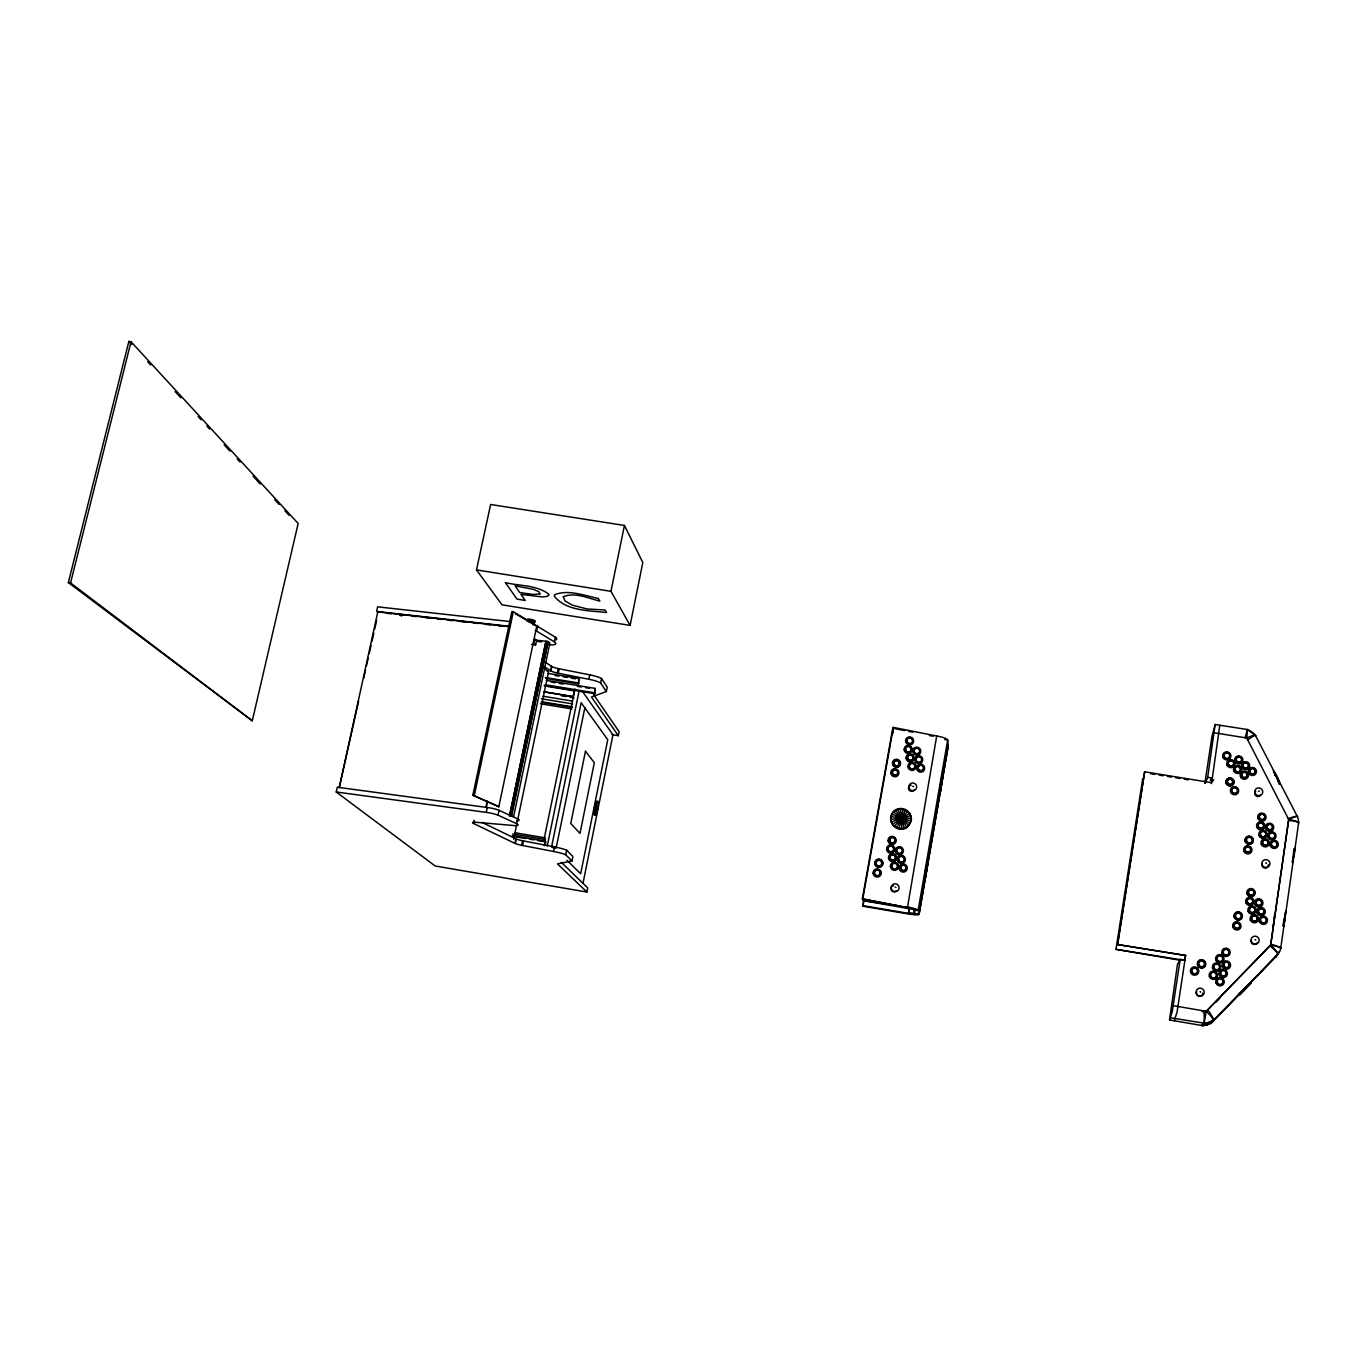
<?xml version="1.0" encoding="UTF-8"?>
<svg xmlns="http://www.w3.org/2000/svg" width="1367" height="1367" viewBox="0 0 1367 1367"><rect width="100%" height="100%" fill="white"/><g stroke="black" fill="none" stroke-linecap="round" stroke-linejoin="round"><path stroke-width="1.5" d="M1202.106 1024.601L1202.294 1025.592A17.19 16.746 40.1 0 0 1211.282 1022.926L1275.719 956.9A14.405 13.96 34.4 0 0 1277.017 955.089M1283.579 924.639L1283.835 926.177L1285.8 911.157M1253.146 901.998L1253.146 901.126M1254.325 893.215L1254.325 892.361M1257.589 919.256L1257.606 918.385M1264.355 912.148L1264.355 911.293M1265.722 863.021L1266.577 863.278M1266.611 920.811L1266.628 919.957M1240.125 926.416L1240.125 925.562M895.966 887.439L895.197 887.063M1219.791 725.279L1211.658 782.71L1144.64 771.774L1117.523 944.529L1185.65 955.482L1117.523 944.529M910.781 820.986C913.754 808.717 893.437 804.069 891.267 816.714C888.277 829 908.628 833.665 910.781 820.986A15.96 2.649 11.4 0 0 891.267 816.714M1292.481 862.304L1292.755 859.177M1285.527 911.96L1282.878 926.057M927.287 863.483L924.81 877.221L927.356 861.842M1293.848 854.085L1293.866 849.898M939.795 788.879L940.428 784.47M1272.78 928.039L1273.378 923.836M1274.061 918.504L1274.659 914.335M1204.857 783.188L1212.068 735.89L1215.143 724.527L1247.507 729.534L1246.738 738.009L1288.671 819.397L1270.627 945.093L1206.309 1011.341L1204.276 1022.226L1202.328 1025.575L1169.52 1019.97L1177.448 964.555L1180.199 959.378L1184.95 960.181M1206.241 1011.29L1270.627 945.093A11.483 1.589 9 0 1 1280.708 948.39L1298.599 823.122A14.319 13.807 25.3 0 0 1297.42 816.68L1255.572 735.617L1247.439 729.5L1245.234 737.445A6.066 5.844 19 0 1 1247.729 739.239L1248.088 739.684A11.039 1.179 -37.8 0 1 1255.504 735.668L1255.043 734.968A16.848 16.25 19.1 0 0 1247.336 729.705L1247.439 729.534M1205.318 783.308L1207.676 777.362L1215.143 724.544M1184.728 960.147L1185.343 956.08M1211.299 783.599L1211.914 779.498M1185.65 955.482L1177.055 1012.144L1174.236 1020.773M940.957 785.444L940.257 792.57L942.7 777.208L939.812 790.741M941.231 784.214L941.931 777.088L939.676 792.04M1169.588 1019.936L1172.288 1011.307L1180.199 959.378M1180.746 960.352L1115.968 949.33L1142.727 778.865L1142.487 779.737M1117.728 943.931L1144.64 771.774M925.698 869.395C922.725 891.387 929.919 850.035 925.972 867.806M1284.416 919.871L1284.672 918.248M907.312 908.423L936.703 736.01L893.352 727.398L892.754 728.218L862.338 898.871L907.107 907.551L862.338 898.871M947.929 746.262A10.936 2.119 9.9 0 0 948.271 745.767L919.068 914.335A11.09 1.452 10.1 0 1 908.73 914.027L909.072 908.354M863.824 899.281L862.902 906.218L908.73 914.027L909.277 909.175M936.703 736.01A11.039 2.17 9.9 0 1 947.673 739.974L948.271 745.75L919.068 914.318L914.54 913.549L915.258 909.397M908.337 912.507L919.068 914.335L918.146 910.285L947.673 739.974L944.665 739.479M862.902 898.324L893.352 727.398M892.617 734.045L893.317 731.106M862.902 906.218L864.029 899.93M630.102 625.403L642.815 562.52L624.429 525.458L490.633 504.491L476.485 569.902L502.031 604.829L630.102 625.403L610.964 591.33L624.429 525.458M583.094 882.809L612.963 734.797L582.257 691.138M517.204 820.849A16.746 2.307 11.3 0 0 517.615 818.85L499.058 810.323A8.903 1.247 11.4 0 0 487.267 807.504L337.29 787.221L336.214 791.989L435.219 866.012L586.887 892.036L587.725 887.918L561.29 862.321M612.057 734.643L618.311 735.685L619.114 731.67L593.5 694.453M544.117 685.414L594.816 693.718L595.021 688.353L546.287 680.39M594.816 693.718L595.021 688.353M566.622 850.171L572.893 856.511L571.987 860.988L565.699 854.717L566.622 850.171A13.55 1.76 11.1 0 0 554.558 846.942L521.852 840.602A7.98 1.042 11.2 0 1 516.401 839.065L481.987 822.37M618.311 735.685L591.467 697.033L606.333 691.531L600.626 682.919L601.514 678.51A13.362 2.597 11.5 0 0 589.724 674.854L557.531 668.446A7.86 1.538 11.6 0 1 552.2 666.686L544.322 661.611M606.333 691.531L607.221 687.174L601.514 678.51M543.707 841.064L574.977 689.002M544.356 845.763L545.296 841.218L512.3 835.613M578.754 678.425L578.566 683.876L578.754 678.425L548.201 673.435M545.467 845.011L545.296 841.218M547.278 845.985L578.942 691.805M600.626 682.919A13.362 2.58 11.4 0 0 588.818 679.279L589.724 674.854M565.699 854.717A13.55 1.743 11.1 0 0 553.635 851.504L554.558 846.942M556.318 847.25L584.837 707.833M522.553 840.739L521.613 845.302L553.635 851.504M558.214 668.6L557.309 673.025L588.818 679.279M523.51 840.927L522.57 845.472L520.912 845.148A7.98 1.025 11.2 0 1 515.462 843.627L515.649 838.723M559.154 668.788L558.232 673.196L556.608 672.872A7.86 1.521 11.6 0 1 551.277 671.129L543.4 666.071M509.481 815.86L545.963 641.277L533.557 639.893M509.635 815.945L545.963 641.277M510.899 816.048L548.082 641.516L549.893 642.815L513.514 817.158M511.053 816.133L547.381 641.431M511.617 816.15L548.082 641.516M474.178 820.303L473.512 823.447A10.355 1.384 11.4 0 1 477.732 822.438L515.53 825.668A16.746 2.273 11.3 0 0 516.606 823.652L517.615 818.85M548.953 644.746L553.122 644.899A16.507 3.349 11.8 0 0 554.404 641.875L555.378 637.21L537.624 626.428A8.766 1.828 11.8 0 0 532.583 624.514M513.667 839.167L516.692 824.694M517.546 820.542L548.594 671.522L543.297 668.121M551.482 666.259L550.884 670.907L551.858 666.498M516.043 838.911L515.103 843.473L473.512 823.447M336.214 791.989L486.242 812.374L487.267 807.504M498.835 806.701L536.804 625.966L513.326 611.715L511.873 611.596L472.845 795.218L498.835 806.701L472.845 795.218M516.606 823.652L498.032 815.193L499.058 810.323M554.404 641.875L536.633 631.144L537.624 626.428M535.625 644.882L536.599 640.234L534.753 638.936L533.779 643.584L535.625 644.882L531.49 644.421M940.974 781.446L941.726 778.66L939.915 791.134M474.332 795.372L513.326 611.715M486.857 800.994L486.191 807.589L487.506 801.352M1293.062 858.818L1292.516 861.142M508.592 626.547L377.788 611.903L339.221 787.717L358.615 701.066M363.69 678.374L365.536 670.12M366.459 665.985L368.304 657.749M369.227 653.614L371.089 645.361M372.012 641.243L373.857 632.989M374.78 628.854L376.626 620.601M252.28 720.802L298.16 523.476L131.027 341.716L128.874 341.391L68.35 582.547L252.28 720.802L70.554 582.906L68.35 582.547M1294.036 851.419L1295.13 848.189L1292.481 863.26M1292.533 861.893L1293.917 848.736M70.554 582.906L131.027 341.716M1254.974 939.607L1255.812 939.983M913.549 786.623L912.763 786.247M1115.968 949.33L1183.139 960.147M1204.805 1023.251L1202.328 1025.575M1211.521 780.198L1212.358 778.131L1207.676 777.362M1274.54 775.311L1274.95 774.525L1275.787 776.166M1294.498 852.735L1294.241 854.529M1203.216 1012.588L1204.635 1011.409A6.237 6.066 39.7 0 0 1207.591 1010.469L1208.069 1010.128A11.432 1.35 55.2 0 1 1213.588 1020.312L1209.812 1023.661L1203.199 1025.54M1228.916 967.289A3.383 3.298 35.8 0 0 1227.241 961.736A3.383 3.298 35.8 0 0 1223.26 965.82A3.383 3.298 35.8 0 0 1228.916 967.289L1229.326 966.742M1204.054 1011.426A11.329 0.889 87.2 0 1 1203.831 1023.473L1202.259 1025.558A11.244 0.871 87.2 0 1 1201.798 1024.601M1204.054 1025.455L1205.591 1023.422L1213.571 1020.243L1277.701 954.354A11.5 1.794 43.8 0 0 1270.712 945.11L1288.756 819.397A11.363 2.085 8.5 0 1 1298.599 823.122A11.329 1.999 2.9 0 0 1288.705 820.473L1288.722 820.132A3.212 3.11 25.2 0 0 1288.5 818.936L1288.363 818.611A11.261 1.384 -21.8 0 1 1297.403 816.68M1204.925 1025.318L1206.446 1023.285M1285.014 919.188L1284.741 921.016M1205.762 1025.147L1207.3 1023.114M1206.6 1024.942L1208.155 1022.909M1207.437 1024.686L1208.992 1022.653M1208.24 1024.396L1209.795 1022.345M1209.043 1024.054L1210.598 1022.003M1209.812 1023.661L1211.384 1021.627M1210.564 1023.251L1212.136 1021.2M1211.282 1022.789L1212.871 1020.739M1249.062 984.052L1249.916 983.078L1239.288 994.134L1244.038 989.042M1243.492 990.887L1244.414 990.016M1246.345 987.948L1247.251 987.094M1275.633 956.883L1277.872 954.371A14.507 14.063 34.2 0 0 1280.759 948.168M907.568 811.52L894.479 826.198M1242.535 990.648L1240.518 992.818L1242.637 990.767M1247.934 985.265L1244.841 988.495M1248.174 985.06L1245.525 987.828M1210.461 1021.935A11.466 1.401 44.1 0 0 1212.016 1022.482L1277.82 954.337M1215.827 1002.267L1220.184 997.773M1245.884 987.179L1247.866 985.163M1200.158 991.468L1200.636 992.254M892.754 824.216L909.277 813.502M571.987 860.988L557.463 863.876L586.887 892.036M1258.58 791.339L1259.417 791.083M1205.591 1023.422L1170.853 1017.851M1203.831 1023.541L1204.72 1023.524A17.327 16.882 39.8 0 0 1213.623 1020.38A11.551 1.418 44.1 0 0 1206.309 1011.341L1173.211 1005.668M536.804 625.966L515.479 613.8M547.21 671.368L548.594 671.522M511.224 621.695L377.634 606.828L376.591 611.459L510.233 626.411M386.912 613.305L391.133 613.766M403.778 615.184L399.437 614.706L401.471 616.039M412.15 616.124L416.422 616.602M424.864 617.542L429.101 618.021M437.525 618.961L441.831 619.439M448.068 620.14L452.426 620.635M460.713 621.558L465.139 622.053M473.375 622.976L477.852 623.472M486.02 624.394L490.582 624.907M498.665 625.813L503.295 626.325M546.117 641.396L547.535 641.55M537.487 641.431L541.622 641.892M476.485 569.902L610.964 591.33M1214.392 732.797L1246.738 738.009A11.175 1.589 -26.5 0 1 1255.555 735.634M1210.598 779.429L1213.674 779.942M1210.239 780.301L1213.315 780.813M555.07 675.486L559.137 676.135M563.204 676.802L567.271 677.468M571.338 678.135L575.404 678.801M1150.672 773.705L1154.842 774.388M1159.028 775.072L1163.214 775.738M1167.401 776.422L1171.57 777.105M1175.757 777.789L1179.943 778.472M1184.13 779.156L1188.299 779.839M545.245 677.519L577.848 682.834M546.014 678.545L578.566 683.876M551.106 682.082L555.156 682.731M559.223 683.397L563.272 684.064M577.472 686.388L581.522 687.037M585.572 687.704L589.621 688.37M545.382 684.747L594.132 692.727M544.972 686.046L574.345 690.865L573.166 696.606L543.776 691.787L573.303 696.743M561.547 695.854L565.733 696.538M569.919 697.221L574.106 697.922M542.972 696.23L572.414 701.066M541.281 698.759L572.67 703.92M542.784 701.955L572.072 706.773M541.178 702.228L572.517 707.388M540.392 703.749L571.936 708.943M514.624 832.657L545.553 837.903M512.676 833.973L545.518 839.56M513.138 836.382L525.492 838.484M529.61 839.184L533.728 839.885M537.846 840.585L546.082 841.987M551.943 847.386L556.061 848.087M906.919 906.868A11.209 1.487 10.1 0 1 918.146 910.268L862.936 900.58L897.641 905.723M862.697 905.569L908.542 913.378M918.146 910.285L913.566 909.499L914.54 913.549M1201.866 1011.084L1205.899 1011.768M894.753 728.628L904.766 730.61M908.782 731.413L912.797 732.199M929.406 735.497L933.114 736.249M554.917 848.377L551.892 845.387L581.146 702.689L607.751 739.718L580.667 873.769L567.032 860.321M128.874 341.391L131.762 344.518M147.653 361.759L150.541 364.904M175.096 391.543L180.871 397.814M198.198 416.627L201.086 419.754M206.861 426.026L209.749 429.153M224.188 444.839L229.964 451.093M237.192 458.936L240.079 462.063M253.083 476.177L260.294 484.021M274.733 499.69L279.073 504.389M284.849 510.66L289.189 515.359M596.012 812.647A7.091 1.282 -80.1 0 1 594.047 813.45A7.091 1.282 -80.1 0 1 595.551 803.608A7.091 1.282 -80.1 0 1 597.516 802.822M597.396 805.795A7.091 1.282 -80.1 0 1 596.849 809.384M595.773 804.052A5.622 1.008 -80.1 0 1 596.969 802.839M597.123 805.556A5.622 1.008 -80.1 0 1 596.764 808.358M595.431 813.04A5.622 1.008 -80.1 0 1 594.389 811.878A5.622 1.008 -80.1 0 1 595.414 805.163M1273.378 770.766A7.894 1.367 63.9 0 1 1277.342 776.986A7.894 1.367 63.9 0 1 1279.768 783.889M1273.412 771.894A7.894 1.367 64 0 1 1278.487 781.753M1278.897 783.171A7.894 1.367 64 0 1 1279.068 784.214M1274.898 774.713A6.254 1.077 64 0 1 1275.667 776.029M1276.402 777.481A6.254 1.077 64 0 1 1277.086 778.951M1277.649 780.352A6.254 1.077 64 0 1 1278.042 781.582M1277.855 954.371A11.483 1.794 38.2 0 0 1270.097 945.998L1270.302 945.725A3.264 3.161 34.1 0 0 1270.832 944.614L1270.917 944.272A11.466 1.657 13.5 0 1 1280.691 948.425M1275.787 956.917A11.397 1.777 38.2 0 1 1274.676 956.866A11.414 1.777 43.8 0 0 1275.719 956.9A14.405 13.96 34.4 0 0 1277.325 954.627M1211.965 1022.379A11.346 1.333 55.2 0 1 1210.684 1021.713M1288.671 819.397A11.261 1.23 -26.3 0 1 1297.403 816.646M1251.694 899.11A2.871 2.785 30.4 0 1 1251.232 903.809A2.871 2.785 30.4 0 1 1247.097 901.297A2.871 2.785 30.4 0 1 1251.061 898.717M1257.179 942.666A3.178 3.093 33.8 0 1 1253.043 944.204A3.178 3.093 33.8 0 1 1251.386 940.069M1260.494 795.201A3.127 3.024 22.6 0 1 1255.863 795.731A3.127 3.024 22.6 0 1 1255.812 791.168M1249.011 847.096A2.854 2.768 26.3 0 1 1249.968 851.573A2.854 2.768 26.3 0 1 1245.354 850.821A2.854 2.768 26.3 0 1 1247.558 846.856M1266.389 840.141A2.854 2.768 26.3 0 1 1267.175 844.789A2.854 2.768 26.3 0 1 1262.561 843.405A2.854 2.768 26.3 0 1 1265.671 839.919A2.854 2.768 26.2 0 1 1267.602 844.276A2.854 2.768 26.2 0 1 1262.732 843.473A2.854 2.768 26.2 0 1 1265.757 839.765M1268.234 864.73A3.161 3.059 26.4 0 1 1264.68 868.045A3.161 3.059 26.4 0 1 1262.237 863.739M1202.67 993.194A3.195 3.11 38.6 0 1 1198.774 996.235A3.195 3.11 38.6 0 1 1196.74 991.639M892.104 814.288A15.977 2.973 26.5 0 1 909.944 823.43M893.54 812.152A15.977 3.11 41.8 0 1 908.508 825.565M895.488 810.477A15.994 3.007 57.1 0 1 906.56 827.223M897.829 809.384A15.994 2.717 72.2 0 1 904.236 828.334M900.375 808.922A15.977 2.238 87.3 0 1 901.69 828.795M902.955 809.144A15.977 1.606 -77.8 0 1 899.093 828.573M905.415 810.033A15.96 0.871 -63 0 1 896.632 827.684M891.609 821.857A15.96 1.504 -18.7 0 1 910.439 815.843M891.096 819.311A15.96 2.153 -3.7 0 1 910.952 818.406M914.284 789.613A3.076 3.007 42.5 0 1 909.568 790.57A3.076 3.007 42.5 0 1 909.773 785.752M910.473 785.41A3.076 3.007 42.5 0 1 911.242 785.256M923.289 769.211A2.785 2.717 43.3 0 1 918.675 769.706A2.785 2.717 43.3 0 1 920.059 765.315A2.785 2.717 43.3 0 1 923.494 768.527M894.872 839.338A2.802 2.751 46.7 0 1 892.019 843.012A2.802 2.751 46.7 0 1 889.849 838.808A2.802 2.751 46.7 0 1 894.531 838.689M896.308 890.788A3.11 3.059 52.8 0 1 891.233 890.139A3.11 3.059 52.8 0 1 893.693 885.696M555.378 637.21A16.489 3.383 11.8 0 1 555.873 639.841M535.334 630.495A8.766 1.811 11.8 0 1 536.633 631.144M527.201 621.182A4.152 0.871 11.9 0 1 530.516 620.584A4.152 0.871 11.9 0 1 534.839 622.566A4.152 0.871 11.9 0 1 528.568 621.814M528.038 620.259A4.152 0.871 11.9 0 1 528.516 619.097A4.152 0.871 11.9 0 1 534.258 620.362A4.152 0.871 11.9 0 1 533.779 621.524M486.242 812.374A8.903 1.23 11.4 0 1 498.032 815.193M1250.873 983.283L1239.869 994.698L1250.873 983.283M925.527 875.666L925.579 877.358L928.022 861.911L925.527 875.666M595.978 808.888L596.217 811.144L595.978 808.888M596.695 805.317L596.935 807.589L596.695 805.317M585.469 751.252L570.757 823.481L579.984 833.426L594.32 762.683L585.469 751.252M563.289 596.73L565.015 600.984L572.517 605.205L587.024 608.981L605.051 609.99L606.538 612.519C589.006 610.553 565.938 611.083 554.233 596.115L554.66 594.679C568.484 589.211 584.307 595.619 598.285 598.438L599.84 601.087C588.306 598.319 574.806 591.843 563.289 596.73M911.242 821.089L906.834 827.633A10.526 10.304 44.8 0 1 891.164 822.028A10.526 10.304 44.8 0 1 900.323 808.461A10.526 10.304 44.8 0 1 911.242 821.089M548.799 594.987L547.227 596.405L542.426 596.952L521.015 594.389L525.218 600.455L517.034 599.139L505.38 582.598C519.46 586.135 536.428 584.803 548.492 593.979L548.799 594.987M539.931 593.91L533.335 594.508L519.716 592.526L515.103 585.862L533.643 589.399L539.042 591.808L539.931 593.91M596.678 812.784A7.091 1.282 -80.1 0 0 597.84 801.37A7.091 1.282 -80.1 0 0 594.85 810.563A7.091 1.282 -80.1 0 0 596.678 812.784M1277.513 954.115A14.405 13.96 34.4 0 0 1278.265 952.03A14.405 13.96 34.4 0 1 1277.581 954.149M1232.897 927.304A4.238 4.118 32.3 0 0 1240.125 928.518A4.238 4.118 32.3 0 0 1237.408 921.768A4.238 4.118 32.3 0 0 1232.897 927.304M1233.803 926.843A3.366 3.281 32.3 0 0 1239.527 927.817A3.366 3.281 32.3 0 0 1237.391 922.452A3.366 3.281 32.3 0 0 1233.803 926.843M1234.264 926.689A2.888 2.802 32.3 0 0 1239.151 927.509A2.888 2.802 32.3 0 0 1237.323 922.93A2.888 2.802 32.3 0 0 1234.264 926.689M1234.333 926.553A2.888 2.802 32.3 0 0 1239.237 927.373A2.888 2.802 32.3 0 0 1237.391 922.793A2.888 2.802 32.3 0 0 1234.333 926.553M1235.614 916.881A2.871 2.785 31.5 0 0 1240.518 917.701A2.871 2.785 31.5 0 0 1238.673 913.139A2.871 2.785 31.5 0 0 1235.614 916.881M1234.862 917.223A3.64 3.537 31.5 0 0 1241.048 918.265A3.64 3.537 31.5 0 0 1238.741 912.49A3.64 3.537 31.5 0 0 1234.862 917.223M1234.572 917.342A3.947 3.828 31.5 0 0 1241.304 918.47A3.947 3.828 31.5 0 0 1238.775 912.182A3.947 3.828 31.5 0 0 1234.572 917.342M1234.316 917.428A4.238 4.118 31.5 0 0 1241.526 918.641A4.238 4.118 31.5 0 0 1238.827 911.909A4.238 4.118 31.5 0 0 1234.316 917.428M1258.511 912.421A2.888 2.785 31.4 0 0 1263.398 913.241A2.888 2.785 31.4 0 0 1261.553 908.662A2.888 2.785 31.4 0 0 1258.511 912.421M1258.597 912.285A2.888 2.785 31.4 0 0 1263.501 913.105A2.888 2.785 31.4 0 0 1261.638 908.525A2.888 2.785 31.4 0 0 1258.597 912.285M1258.05 912.575A3.366 3.264 31.4 0 0 1263.792 913.549A3.366 3.264 31.4 0 0 1261.621 908.201A3.366 3.264 31.4 0 0 1258.05 912.575M1257.144 913.036A4.238 4.118 31.4 0 0 1264.355 914.25A4.238 4.118 31.4 0 0 1261.638 907.517A4.238 4.118 31.4 0 0 1257.144 913.036M1248.481 893.471A2.871 2.785 29.7 0 0 1253.368 894.291A2.871 2.785 29.7 0 0 1251.523 889.729A2.871 2.785 29.7 0 0 1248.481 893.471M1248.567 893.334A2.871 2.785 29.7 0 0 1253.454 894.138A2.871 2.785 29.7 0 0 1251.608 889.592A2.871 2.785 29.7 0 0 1248.567 893.334M1248.02 893.642A3.366 3.264 29.7 0 0 1253.744 894.599A3.366 3.264 29.7 0 0 1251.591 889.251A3.366 3.264 29.7 0 0 1248.02 893.642M1247.114 894.103A4.238 4.101 29.8 0 0 1254.325 895.3A4.238 4.101 29.8 0 0 1251.608 888.584A4.238 4.101 29.8 0 0 1247.114 894.103M1256.205 903.741A2.871 2.785 30.7 0 0 1261.109 904.561A2.871 2.785 30.7 0 0 1259.263 899.982A2.871 2.785 30.7 0 0 1256.205 903.741M1256.307 903.604A2.871 2.785 30.7 0 0 1261.194 904.424A2.871 2.785 30.7 0 0 1259.349 899.845A2.871 2.785 30.7 0 0 1256.307 903.604M1255.76 903.895A3.366 3.264 30.7 0 0 1261.485 904.869A3.366 3.264 30.7 0 0 1259.332 899.52A3.366 3.264 30.7 0 0 1255.76 903.895M1254.855 904.356A4.238 4.101 30.7 0 0 1262.066 905.569A4.238 4.101 30.7 0 0 1259.349 898.837A4.238 4.101 30.7 0 0 1254.855 904.356M1247.37 902.117A2.871 2.785 30.4 0 0 1252.275 902.938A2.871 2.785 30.4 0 0 1250.429 898.375A2.871 2.785 30.4 0 0 1247.37 902.117M1246.841 902.408A3.366 3.264 30.4 0 0 1252.565 903.382A3.366 3.264 30.4 0 0 1250.412 898.034A3.366 3.264 30.4 0 0 1246.841 902.408M1245.935 902.869A4.238 4.101 30.4 0 0 1253.146 904.083A4.238 4.101 30.4 0 0 1250.429 897.35A4.238 4.101 30.4 0 0 1245.935 902.869M1251.728 919.513A2.888 2.785 31.9 0 0 1256.632 920.333A2.888 2.785 31.9 0 0 1254.786 915.753A2.888 2.785 31.9 0 0 1251.83 919.376A2.888 2.785 31.9 0 0 1256.717 920.213A2.888 2.785 31.9 0 0 1254.872 915.634A2.888 2.785 31.9 0 0 1251.728 919.513M1251.283 919.683A3.366 3.264 31.9 0 0 1257.025 920.64A3.366 3.264 31.9 0 0 1254.855 915.292A3.366 3.264 31.9 0 0 1251.283 919.683M1250.378 920.128A4.255 4.118 31.9 0 0 1257.589 921.341A4.255 4.118 31.9 0 0 1254.872 914.608A4.255 4.118 31.9 0 0 1250.378 920.128M1260.767 921.085A2.888 2.785 32.2 0 0 1265.671 921.905A2.888 2.785 32.2 0 0 1263.826 917.325A2.888 2.785 32.2 0 0 1260.767 921.085M1260.306 921.238A3.383 3.264 32.2 0 0 1266.047 922.212A3.383 3.264 32.2 0 0 1263.894 916.847A3.383 3.264 32.2 0 0 1260.306 921.238M1259.4 921.7A4.255 4.118 32.2 0 0 1266.628 922.913A4.255 4.118 32.2 0 0 1263.894 916.163A4.255 4.118 32.2 0 0 1259.4 921.7M1251.369 941.555A4.101 3.964 33.7 0 0 1258.323 942.734A4.101 3.964 33.7 0 0 1255.709 936.224A4.101 3.964 33.7 0 0 1251.369 941.555M1249.523 910.883A2.871 2.785 31.2 0 0 1254.41 911.704A2.871 2.785 31.2 0 0 1252.65 907.004A2.871 2.785 31.2 0 0 1249.609 910.764A2.871 2.785 31.2 0 0 1254.496 911.584A2.871 2.785 31.2 0 0 1252.565 907.141A2.871 2.785 31.2 0 0 1249.523 910.883M1249.062 911.054A3.366 3.264 31.2 0 0 1254.803 912.011A3.366 3.264 31.2 0 0 1252.633 906.663A3.366 3.264 31.2 0 0 1249.062 911.054M1248.156 911.516A4.238 4.118 31.2 0 0 1255.367 912.729A4.238 4.118 31.2 0 0 1252.65 905.996A4.238 4.118 31.2 0 0 1248.156 911.516M1231.667 791.92A3.315 3.212 21.6 0 0 1237.374 792.364A3.315 3.212 21.6 0 0 1234.794 787.324A3.315 3.212 21.6 0 0 1231.667 791.92M1230.813 792.484A4.186 4.033 21.6 0 0 1238.006 793.048A4.186 4.033 21.6 0 0 1234.743 786.691A4.186 4.033 21.6 0 0 1230.813 792.484M1232.094 791.715A2.837 2.734 21.6 0 0 1236.981 792.091A2.837 2.734 21.6 0 0 1234.777 787.785A2.837 2.734 21.6 0 0 1232.094 791.715M1243.167 766.665A2.837 2.734 20.4 0 0 1248.037 767.041A2.837 2.734 20.4 0 0 1245.833 762.752A2.837 2.734 20.4 0 0 1243.167 766.665M1243.235 766.494A2.837 2.734 20.4 0 0 1248.122 766.853A2.837 2.734 20.4 0 0 1245.918 762.564A2.837 2.734 20.4 0 0 1243.235 766.494M1242.723 766.87A3.315 3.195 20.4 0 0 1248.43 767.314A3.315 3.195 20.4 0 0 1245.85 762.29A3.315 3.195 20.4 0 0 1242.723 766.87M1241.868 767.451A4.169 4.033 20.4 0 0 1249.045 767.998A4.169 4.033 20.4 0 0 1245.798 761.675A4.169 4.033 20.4 0 0 1241.868 767.451M1255.179 793.458A4.033 3.879 22.6 0 0 1262.1 794.005A4.033 3.879 22.6 0 0 1258.973 787.888A4.033 3.879 22.6 0 0 1255.179 793.458M1228.437 764.631A2.819 2.734 19.7 0 0 1233.307 764.99A2.819 2.734 19.7 0 0 1231.103 760.718A2.819 2.734 19.7 0 0 1228.506 764.443A2.819 2.734 19.7 0 0 1233.376 764.819A2.819 2.734 19.7 0 0 1231.189 760.53A2.819 2.734 19.7 0 0 1228.437 764.631M1228.01 764.837A3.315 3.195 19.7 0 0 1233.7 765.264A3.315 3.195 19.7 0 0 1231.137 760.24A3.315 3.195 19.7 0 0 1228.01 764.837M1227.139 765.4A4.169 4.016 19.7 0 0 1234.316 765.947A4.169 4.016 19.7 0 0 1231.086 759.642A4.169 4.016 19.7 0 0 1227.139 765.4M1241.868 776.183A2.837 2.734 21 0 0 1246.738 776.559A2.837 2.734 21 0 0 1244.534 772.27A2.837 2.734 21 0 0 1241.868 776.183M1241.937 776.012A2.837 2.734 21 0 0 1246.824 776.388A2.837 2.734 21 0 0 1244.619 772.082A2.837 2.734 21 0 0 1241.937 776.012M1241.424 776.388A3.315 3.195 21 0 0 1247.131 776.832A3.315 3.195 21 0 0 1244.551 771.791A3.315 3.195 21 0 0 1241.424 776.388M1240.57 776.969A4.169 4.033 21 0 0 1247.763 777.515A4.169 4.033 21 0 0 1244.5 771.176A4.169 4.033 21 0 0 1240.57 776.969M1227.498 783.018A2.837 2.734 20.9 0 0 1232.385 783.394A2.837 2.734 20.9 0 0 1230.18 779.087A2.837 2.734 20.9 0 0 1227.498 783.018M1226.797 783.428A3.571 3.469 20.9 0 0 1232.949 783.906A3.571 3.469 20.9 0 0 1230.18 778.472A3.571 3.469 20.9 0 0 1226.797 783.428M1227.669 782.932A2.631 2.546 20.9 0 0 1232.214 783.274A2.631 2.546 20.9 0 0 1230.163 779.275A2.631 2.546 20.9 0 0 1227.669 782.932M1226.524 783.564A3.896 3.759 20.9 0 0 1233.205 784.077A3.896 3.759 20.9 0 0 1230.197 778.182A3.896 3.759 20.9 0 0 1226.524 783.564M1226.267 783.684A4.169 4.033 20.9 0 0 1233.444 784.231A4.169 4.033 20.9 0 0 1230.215 777.891A4.169 4.033 20.9 0 0 1226.267 783.684M1224.336 756.84A2.819 2.734 19.1 0 0 1229.206 757.198A2.819 2.734 19.1 0 0 1227.002 752.927A2.819 2.734 19.1 0 0 1224.336 756.84M1223.909 757.045A3.298 3.195 19.1 0 0 1229.599 757.472A3.298 3.195 19.1 0 0 1227.036 752.465A3.298 3.195 19.1 0 0 1223.909 757.045M1223.055 757.626A4.152 4.016 19.1 0 0 1230.232 758.172A4.152 4.016 19.1 0 0 1226.985 751.867A4.152 4.016 19.1 0 0 1223.055 757.626M1235.153 770.407A2.837 2.734 20.4 0 0 1240.023 770.783A2.837 2.734 20.4 0 0 1237.836 766.494A2.837 2.734 20.4 0 0 1235.153 770.407M1235.238 770.236A2.837 2.734 20.3 0 0 1240.108 770.595A2.837 2.734 20.3 0 0 1237.904 766.306A2.837 2.734 20.3 0 0 1235.238 770.236M1234.726 770.612A3.315 3.195 20.4 0 0 1240.433 771.056A3.315 3.195 20.4 0 0 1237.853 766.033A3.315 3.195 20.4 0 0 1234.726 770.612M1233.871 771.193A4.169 4.033 20.4 0 0 1241.048 771.74A4.169 4.033 20.4 0 0 1237.801 765.417A4.169 4.033 20.4 0 0 1233.871 771.193M1249.916 772.44A2.837 2.734 21 0 0 1254.786 772.816A2.837 2.734 21 0 0 1252.582 768.527A2.837 2.734 21 0 0 1249.916 772.44A2.837 2.734 21 0 0 1254.872 772.645A2.837 2.734 21 0 0 1252.668 768.339A2.837 2.734 21 0 0 1250.002 772.27M1249.489 772.645A3.315 3.195 21 0 0 1255.196 773.09A3.315 3.195 21 0 0 1252.616 768.066A3.315 3.195 21 0 0 1249.489 772.645M1248.618 773.226A4.169 4.033 21 0 0 1255.812 773.773A4.169 4.033 21 0 0 1252.548 767.451A4.169 4.033 21 0 0 1248.618 773.226M1236.366 760.889A2.819 2.734 19.8 0 0 1241.236 761.265A2.819 2.734 19.8 0 0 1239.032 756.976A2.819 2.734 19.8 0 0 1236.366 760.889M1236.452 760.701A2.819 2.734 19.8 0 0 1241.321 761.077A2.819 2.734 19.8 0 0 1239.117 756.788A2.819 2.734 19.8 0 0 1236.452 760.701M1235.939 761.094A3.315 3.195 19.8 0 0 1241.629 761.522A3.315 3.195 19.8 0 0 1239.066 756.515A3.315 3.195 19.8 0 0 1235.939 761.094M1235.067 761.675A4.169 4.016 19.8 0 0 1242.244 762.222A4.169 4.016 19.8 0 0 1239.015 755.917A4.169 4.016 19.8 0 0 1235.067 761.675M1245.337 850.445A2.854 2.768 26.3 0 0 1250.207 851.248A2.854 2.768 26.3 0 0 1248.379 846.72A2.854 2.768 26.3 0 0 1245.337 850.445M1243.902 851.231A4.204 4.084 26.3 0 0 1251.078 852.427A4.204 4.084 26.3 0 0 1248.379 845.763A4.204 4.084 26.3 0 0 1243.902 851.231M1244.807 850.752A3.349 3.23 26.3 0 0 1250.497 851.692A3.349 3.23 26.3 0 0 1248.361 846.412A3.349 3.23 26.3 0 0 1244.807 850.752M1262.185 843.798A3.349 3.23 26.3 0 0 1267.892 844.738A3.349 3.23 26.3 0 0 1265.739 839.458A3.349 3.23 26.3 0 0 1262.185 843.798M1261.28 844.293A4.221 4.067 26.3 0 0 1268.456 845.472A4.221 4.067 26.3 0 0 1265.739 838.808A4.221 4.067 26.3 0 0 1261.28 844.293M1269.362 836.621A2.854 2.751 25.9 0 0 1274.232 837.424A2.854 2.751 25.9 0 0 1272.387 832.913A2.854 2.751 25.9 0 0 1269.362 836.621M1268.901 836.775A3.349 3.23 25.9 0 0 1274.608 837.715A3.349 3.23 25.9 0 0 1272.455 832.435A3.349 3.23 25.9 0 0 1268.901 836.775M1267.995 837.27A4.204 4.067 25.9 0 0 1275.172 838.449A4.204 4.067 25.9 0 0 1272.455 831.802A4.204 4.067 25.9 0 0 1267.995 837.27M1259.366 817.927A2.854 2.751 24.4 0 0 1264.236 818.73A2.854 2.751 24.4 0 0 1262.39 814.236A2.854 2.751 24.4 0 0 1259.366 817.927M1259.468 817.774A2.854 2.751 24.3 0 0 1264.321 818.56A2.854 2.751 24.3 0 0 1262.493 814.066A2.854 2.751 24.3 0 0 1259.468 817.774M1258.922 818.098A3.332 3.23 24.4 0 0 1264.612 819.038A3.332 3.23 24.4 0 0 1262.459 813.775A3.332 3.23 24.4 0 0 1258.922 818.098M1258.016 818.594A4.204 4.05 24.4 0 0 1265.176 819.773A4.204 4.05 24.4 0 0 1262.476 813.143A4.204 4.05 24.4 0 0 1258.016 818.594M1267.072 828.06A2.854 2.751 25.3 0 0 1271.925 828.846A2.854 2.751 25.3 0 0 1270.097 824.352A2.854 2.751 25.3 0 0 1267.072 828.06M1267.158 827.889A2.854 2.751 25.3 0 0 1272.028 828.692A2.854 2.751 25.3 0 0 1270.182 824.181A2.854 2.751 25.3 0 0 1267.158 827.889M1266.611 828.214A3.332 3.23 25.3 0 0 1272.318 829.154A3.332 3.23 25.3 0 0 1270.165 823.891A3.332 3.23 25.3 0 0 1266.611 828.214M1265.705 828.71A4.204 4.067 25.3 0 0 1272.882 829.889A4.204 4.067 25.3 0 0 1270.165 823.242A4.204 4.067 25.3 0 0 1265.705 828.71M1258.204 826.608A2.854 2.751 24.9 0 0 1263.057 827.394A2.854 2.751 24.9 0 0 1261.228 822.9A2.854 2.751 24.9 0 0 1258.204 826.608M1258.289 826.437A2.854 2.751 24.9 0 0 1263.159 827.24A2.854 2.751 24.9 0 0 1261.314 822.729A2.854 2.751 24.9 0 0 1258.289 826.437M1257.76 826.762A3.332 3.23 24.9 0 0 1263.45 827.701A3.332 3.23 24.9 0 0 1261.297 822.438A3.332 3.23 24.9 0 0 1257.76 826.762M1256.854 827.257A4.204 4.067 24.9 0 0 1264.014 828.436A4.204 4.067 24.9 0 0 1261.314 821.806A4.204 4.067 24.9 0 0 1256.854 827.257M1262.168 864.935A4.067 3.93 26.3 0 0 1269.089 866.063A4.067 3.93 26.3 0 0 1266.474 859.655A4.067 3.93 26.3 0 0 1262.168 864.935M1271.618 845.165A2.854 2.768 26.6 0 0 1276.488 845.968A2.854 2.768 26.6 0 0 1274.642 841.44A2.854 2.768 26.6 0 0 1271.618 845.165M1271.156 845.319A3.349 3.23 26.6 0 0 1276.863 846.276A3.349 3.23 26.6 0 0 1274.71 840.978A3.349 3.23 26.6 0 0 1271.156 845.319M1270.251 845.814A4.221 4.067 26.6 0 0 1277.427 846.993A4.221 4.067 26.6 0 0 1274.71 840.329A4.221 4.067 26.6 0 0 1270.251 845.814M1260.425 835.134A2.854 2.751 25.6 0 0 1265.295 835.938A2.854 2.751 25.6 0 0 1263.45 831.426A2.854 2.751 25.6 0 0 1260.425 835.134M1260.511 834.964A2.854 2.768 25.6 0 0 1265.381 835.767A2.854 2.768 25.6 0 0 1263.552 831.256A2.854 2.768 25.6 0 0 1260.511 834.964M1259.981 835.288A3.349 3.23 25.6 0 0 1265.671 836.228A3.349 3.23 25.6 0 0 1263.518 830.948A3.349 3.23 25.6 0 0 1259.981 835.288M1259.075 835.784A4.204 4.067 25.6 0 0 1266.235 836.963A4.204 4.067 25.6 0 0 1263.535 830.316A4.204 4.067 25.6 0 0 1259.075 835.784M1246.619 841.098A2.854 2.768 25.6 0 0 1251.471 841.901A2.854 2.768 25.6 0 0 1249.643 837.39A2.854 2.768 25.6 0 0 1246.619 841.098M1245.867 841.44A3.605 3.486 25.6 0 0 1252.018 842.465A3.605 3.486 25.6 0 0 1249.694 836.758A3.605 3.486 25.6 0 0 1245.867 841.44M1245.576 841.559A3.913 3.793 25.6 0 0 1252.257 842.653A3.913 3.793 25.6 0 0 1249.746 836.45A3.913 3.793 25.6 0 0 1245.576 841.559M1245.303 841.645A4.204 4.067 25.6 0 0 1252.48 842.824A4.204 4.067 25.6 0 0 1249.78 836.177A4.204 4.067 25.6 0 0 1245.303 841.645M1196.296 993.228A4.101 3.998 38.4 0 0 1203.131 995.022A4.101 3.998 38.4 0 0 1201.132 988.273A4.101 3.998 38.4 0 0 1196.296 993.228M1191.939 971.647A2.888 2.819 36.3 0 0 1196.757 972.911A2.888 2.819 36.3 0 0 1195.339 968.178A2.888 2.819 36.3 0 0 1191.939 971.647M1191.46 971.783A3.383 3.298 36.3 0 0 1197.099 973.253A3.383 3.298 36.3 0 0 1195.459 967.699A3.383 3.298 36.3 0 0 1191.46 971.783M1190.554 972.142A4.255 4.152 36.3 0 0 1197.646 974.005A4.255 4.152 36.3 0 0 1195.578 966.999A4.255 4.152 36.3 0 0 1190.554 972.142M1210.718 975.884A2.888 2.819 36.7 0 0 1215.536 977.149A2.888 2.819 36.7 0 0 1214.118 972.398A2.888 2.819 36.7 0 0 1210.718 975.884M1210.239 976.004A3.383 3.298 36.7 0 0 1215.895 977.49A3.383 3.298 36.7 0 0 1214.238 971.92A3.383 3.298 36.7 0 0 1210.239 976.004M1209.317 976.363A4.255 4.152 36.7 0 0 1216.442 978.225A4.255 4.152 36.7 0 0 1214.34 971.219A4.255 4.152 36.7 0 0 1209.317 976.363M1223.311 952.936A2.888 2.802 34.6 0 0 1228.13 954.2A2.888 2.802 34.6 0 0 1226.712 949.467A2.888 2.802 34.6 0 0 1223.311 952.936M1222.833 953.072A3.383 3.281 34.6 0 0 1228.489 954.542A3.383 3.281 34.6 0 0 1226.814 948.988A3.383 3.281 34.6 0 0 1222.833 953.072M1221.91 953.431A4.255 4.135 34.6 0 0 1229.018 955.294A4.255 4.135 34.6 0 0 1226.934 948.305A4.255 4.135 34.6 0 0 1221.91 953.431M1217.331 982.326A2.888 2.819 37.3 0 0 1222.166 983.591A2.888 2.819 37.3 0 0 1220.748 978.84A2.888 2.819 37.3 0 0 1217.331 982.326M1216.869 982.446A3.383 3.298 37.3 0 0 1222.525 983.932A3.383 3.298 37.3 0 0 1220.851 978.362A3.383 3.298 37.3 0 0 1216.869 982.446M1215.929 982.805A4.272 4.152 37.3 0 0 1223.055 984.684A4.272 4.152 37.3 0 0 1220.97 977.661A4.272 4.152 37.3 0 0 1215.929 982.805M1198.859 964.555A2.888 2.802 35.6 0 0 1203.678 965.82A2.888 2.802 35.6 0 0 1202.259 961.069A2.888 2.802 35.6 0 0 1198.859 964.555M1198.09 964.829A3.64 3.554 35.6 0 0 1204.19 966.418A3.64 3.554 35.6 0 0 1202.396 960.42A3.64 3.554 35.6 0 0 1198.09 964.829M1197.8 964.897A3.964 3.862 35.6 0 0 1204.412 966.64A3.964 3.862 35.6 0 0 1202.482 960.112A3.964 3.862 35.6 0 0 1197.8 964.897M1197.509 964.982A4.255 4.135 35.6 0 0 1204.617 966.828A4.255 4.135 35.6 0 0 1202.533 959.839A4.255 4.135 35.6 0 0 1197.509 964.982M1217.143 959.361A2.888 2.802 35.2 0 0 1221.978 960.625A2.888 2.802 35.2 0 0 1220.56 955.892A2.888 2.802 35.2 0 0 1217.143 959.361M1216.681 959.497A3.383 3.281 35.2 0 0 1222.32 960.967A3.383 3.281 35.2 0 0 1220.663 955.413A3.383 3.281 35.2 0 0 1216.681 959.497M1215.759 959.856A4.255 4.135 35.2 0 0 1222.867 961.719A4.255 4.135 35.2 0 0 1220.782 954.73A4.255 4.135 35.2 0 0 1215.759 959.856M1220.543 974.022A2.888 2.819 36.5 0 0 1225.362 975.286A2.888 2.819 36.5 0 0 1224.029 970.416A2.888 2.819 36.5 0 0 1220.611 973.919A2.888 2.819 36.5 0 0 1225.447 975.184A2.888 2.819 36.5 0 0 1223.943 970.536A2.888 2.819 36.5 0 0 1220.543 974.022M1220.065 974.158A3.383 3.298 36.5 0 0 1225.721 975.628A3.383 3.298 36.5 0 0 1224.063 970.074A3.383 3.298 36.5 0 0 1220.065 974.158M1219.142 974.517A4.272 4.152 36.5 0 0 1226.267 976.38A4.272 4.152 36.5 0 0 1224.166 969.374A4.272 4.152 36.5 0 0 1219.142 974.517M1213.93 967.631A2.888 2.819 35.9 0 0 1218.749 968.895A2.888 2.819 35.9 0 0 1217.331 964.145A2.888 2.819 35.9 0 0 1213.93 967.631M1213.469 967.768A3.383 3.298 35.9 0 0 1219.108 969.237A3.383 3.298 35.9 0 0 1217.45 963.684A3.383 3.298 35.9 0 0 1213.469 967.768M1212.546 968.126A4.255 4.152 35.9 0 0 1219.654 969.989A4.255 4.152 35.9 0 0 1217.553 962.983A4.255 4.152 35.9 0 0 1212.546 968.126M1223.721 965.683A2.888 2.819 35.8 0 0 1228.557 966.947A2.888 2.819 35.8 0 0 1227.207 962.078A2.888 2.819 35.8 0 0 1223.807 965.563A2.888 2.819 35.8 0 0 1228.625 966.828A2.888 2.819 35.8 0 0 1227.139 962.197A2.888 2.819 35.8 0 0 1223.721 965.683M1222.337 966.179A4.255 4.135 35.8 0 0 1229.446 968.041A4.255 4.135 35.8 0 0 1227.344 961.035A4.255 4.135 35.8 0 0 1222.337 966.179M892.395 772.594A2.785 2.717 42.2 0 0 896.735 774.713A2.785 2.717 42.2 0 0 896.308 769.963A2.785 2.717 42.2 0 0 892.395 772.594M892.275 772.748A2.785 2.717 42.2 0 0 896.598 774.867A2.785 2.717 42.2 0 0 896.188 770.099A2.785 2.717 42.2 0 0 892.275 772.748M890.806 773.021A4.118 4.016 42.2 0 0 897.196 776.131A4.118 4.016 42.2 0 0 896.581 769.108A4.118 4.016 42.2 0 0 890.806 773.021M891.797 772.782A3.264 3.195 42.2 0 0 896.872 775.26A3.264 3.195 42.2 0 0 896.376 769.689A3.264 3.195 42.2 0 0 891.797 772.782M909.38 766.391A2.785 2.717 42.7 0 0 913.703 768.51A2.785 2.717 42.7 0 0 913.293 763.76A2.785 2.717 42.7 0 0 909.38 766.391M908.918 766.426A3.264 3.178 42.7 0 0 913.976 768.903A3.264 3.178 42.7 0 0 913.481 763.333A3.264 3.178 42.7 0 0 908.918 766.426M907.91 766.665A4.101 3.998 42.7 0 0 914.301 769.775A4.101 3.998 42.7 0 0 913.669 762.769A4.101 3.998 42.7 0 0 907.91 766.665M916.129 759.659A2.785 2.717 42.5 0 0 920.452 761.778A2.785 2.717 42.5 0 0 920.025 757.028A2.785 2.717 42.5 0 0 916.129 759.659M915.668 759.693A3.264 3.178 42.5 0 0 920.726 762.171A3.264 3.178 42.5 0 0 920.23 756.617A3.264 3.178 42.5 0 0 915.668 759.693M914.66 759.932A4.101 3.998 42.5 0 0 921.033 763.042A4.101 3.998 42.5 0 0 920.401 756.054A4.101 3.998 42.5 0 0 914.66 759.932M907.192 741.615A2.785 2.7 40.6 0 0 911.874 742.554A2.785 2.7 40.6 0 0 910.251 738.06A2.785 2.7 40.6 0 0 907.192 741.615M906.748 741.768A3.247 3.161 40.6 0 0 912.233 742.862A3.247 3.161 40.6 0 0 910.319 737.599A3.247 3.161 40.6 0 0 906.748 741.768M905.808 742.213A4.101 3.998 40.6 0 0 912.712 743.597A4.101 3.998 40.6 0 0 910.302 736.967A4.101 3.998 40.6 0 0 905.808 742.213M914.181 751.149A2.785 2.717 41.8 0 0 918.504 753.251A2.785 2.717 41.8 0 0 918.077 748.518A2.785 2.717 41.8 0 0 914.181 751.149M913.72 751.167A3.264 3.178 41.8 0 0 918.778 753.644A3.264 3.178 41.8 0 0 918.282 748.091A3.264 3.178 41.8 0 0 913.72 751.167M912.712 751.406A4.101 3.998 41.8 0 0 919.085 754.516A4.101 3.998 41.8 0 0 918.453 747.544A4.101 3.998 41.8 0 0 912.712 751.406M905.62 749.441A2.785 2.717 41.1 0 0 909.944 751.542A2.785 2.717 41.1 0 0 909.516 746.809A2.785 2.717 41.1 0 0 905.62 749.441M905.159 749.475A3.264 3.178 41.1 0 0 910.217 751.935A3.264 3.178 41.1 0 0 909.721 746.382A3.264 3.178 41.1 0 0 905.159 749.475M904.151 749.714A4.101 3.998 41.1 0 0 910.525 752.824A4.101 3.998 41.1 0 0 909.909 745.835A4.101 3.998 41.1 0 0 904.151 749.714M908.867 787.119A3.964 3.862 42.4 0 0 915.019 790.109A3.964 3.862 42.4 0 0 914.42 783.359A3.964 3.862 42.4 0 0 908.867 787.119M918.18 768.015A2.785 2.717 43.3 0 0 922.503 770.134A2.785 2.717 43.3 0 0 922.076 765.366A2.785 2.717 43.3 0 0 918.18 768.015M917.582 768.186A3.264 3.178 43.3 0 0 922.64 770.663A3.264 3.178 43.3 0 0 922.144 765.11A3.264 3.178 43.3 0 0 917.582 768.186M916.573 768.425A4.101 3.998 43.3 0 0 922.947 771.535A4.101 3.998 43.3 0 0 922.315 764.546A4.101 3.998 43.3 0 0 916.573 768.425M907.5 757.933A2.785 2.717 41.9 0 0 911.823 760.035A2.785 2.717 41.9 0 0 911.413 755.285A2.785 2.717 41.9 0 0 907.5 757.933A2.785 2.717 41.9 0 0 911.96 759.881A2.785 2.717 41.9 0 0 911.55 755.131A2.785 2.717 41.9 0 0 907.637 757.779M907.039 757.95A3.264 3.178 41.9 0 0 912.097 760.428A3.264 3.178 41.9 0 0 911.601 754.874A3.264 3.178 41.9 0 0 907.039 757.95M906.048 758.189A4.101 3.998 41.9 0 0 912.421 761.316A4.101 3.998 41.9 0 0 911.789 754.311A4.101 3.998 41.9 0 0 906.048 758.189M893.864 763.401A2.785 2.717 41.4 0 0 898.187 765.52A2.785 2.717 41.4 0 0 897.777 760.77A2.785 2.717 41.4 0 0 893.864 763.401M893.061 763.538A3.52 3.435 41.4 0 0 898.529 766.221A3.52 3.435 41.4 0 0 897.999 760.206A3.52 3.435 41.4 0 0 893.061 763.538M894.052 763.384A2.597 2.529 41.4 0 0 898.085 765.366A2.597 2.529 41.4 0 0 897.692 760.941A2.597 2.529 41.4 0 0 894.052 763.384M892.754 763.555A3.828 3.742 41.4 0 0 898.7 766.46A3.828 3.742 41.4 0 0 898.119 759.932A3.828 3.742 41.4 0 0 892.754 763.555M892.48 763.572A4.101 4.016 41.4 0 0 898.854 766.699A4.101 4.016 41.4 0 0 898.239 759.693A4.101 4.016 41.4 0 0 892.48 763.572M873.086 873.257A4.152 4.084 50.1 0 0 879.528 876.384A4.152 4.084 50.1 0 0 878.913 869.258A4.152 4.084 50.1 0 0 873.086 873.257M874.077 873.052A3.298 3.247 50.1 0 0 879.186 875.546A3.298 3.247 50.1 0 0 878.708 869.89A3.298 3.247 50.1 0 0 874.077 873.052M874.538 873.017A2.819 2.768 50.1 0 0 878.913 875.153A2.819 2.768 50.1 0 0 878.503 870.318A2.819 2.768 50.1 0 0 874.538 873.017M876.162 863.329A2.819 2.768 48.8 0 0 880.536 865.465A2.819 2.768 48.8 0 0 880.126 860.629A2.819 2.768 48.8 0 0 876.162 863.329M875.358 863.466A3.554 3.503 48.9 0 0 880.895 866.148A3.554 3.503 48.9 0 0 880.365 860.048A3.554 3.503 48.9 0 0 875.358 863.466M875.051 863.483A3.862 3.793 48.9 0 0 881.066 866.405A3.862 3.793 48.9 0 0 880.485 859.775A3.862 3.793 48.9 0 0 875.051 863.483M874.777 863.5A4.152 4.084 48.9 0 0 881.219 866.627A4.152 4.084 48.9 0 0 880.604 859.518A4.152 4.084 48.9 0 0 874.777 863.5M898.666 859.433A2.819 2.751 49.3 0 0 903.023 861.552A2.819 2.751 49.3 0 0 902.596 856.733A2.819 2.751 49.3 0 0 898.666 859.433M898.187 859.467A3.298 3.23 49.3 0 0 903.297 861.945A3.298 3.23 49.3 0 0 902.801 856.306A3.298 3.23 49.3 0 0 898.187 859.467M897.196 859.672A4.152 4.067 49.3 0 0 903.638 862.799A4.152 4.067 49.3 0 0 903.006 855.691A4.152 4.067 49.3 0 0 897.196 859.672M889.609 840.312A2.802 2.751 46.7 0 0 893.984 842.431A2.802 2.751 46.7 0 0 893.557 837.612A2.802 2.751 46.7 0 0 889.609 840.312M889.011 840.466A3.281 3.23 46.7 0 0 894.121 842.943A3.281 3.23 46.7 0 0 893.625 837.322A3.281 3.23 46.7 0 0 889.011 840.466M888.037 840.671A4.135 4.05 46.7 0 0 894.462 843.798A4.135 4.05 46.7 0 0 893.847 836.724A4.135 4.05 46.7 0 0 888.037 840.671M896.701 850.787A2.802 2.751 48.2 0 0 901.058 852.905A2.802 2.751 48.2 0 0 900.648 848.087A2.802 2.751 48.2 0 0 896.701 850.787M896.222 850.821A3.281 3.23 48.2 0 0 901.331 853.298A3.281 3.23 48.2 0 0 900.836 847.677A3.281 3.23 48.2 0 0 896.222 850.821M895.231 851.026A4.135 4.067 48.2 0 0 901.673 854.153A4.135 4.067 48.2 0 0 901.041 847.062A4.135 4.067 48.2 0 0 895.231 851.026M888.054 849.112A2.802 2.751 47.6 0 0 892.412 851.231A2.802 2.751 47.6 0 0 892.002 846.412A2.802 2.751 47.6 0 0 888.054 849.112M887.576 849.146A3.281 3.23 47.6 0 0 892.685 851.624A3.281 3.23 47.6 0 0 892.19 845.985A3.281 3.23 47.6 0 0 887.576 849.146M886.585 849.351A4.135 4.067 47.6 0 0 893.027 852.478A4.135 4.067 47.6 0 0 892.412 845.37A4.135 4.067 47.6 0 0 886.585 849.351M891.831 866.302A2.819 2.768 49.9 0 0 896.205 868.438A2.819 2.768 49.9 0 0 895.778 863.602A2.819 2.768 49.9 0 0 891.831 866.302M891.369 866.336A3.298 3.23 49.9 0 0 896.479 868.831A3.298 3.23 49.9 0 0 895.983 863.175A3.298 3.23 49.9 0 0 891.369 866.336M890.378 866.541A4.152 4.067 49.9 0 0 896.82 869.668A4.152 4.067 49.9 0 0 896.188 862.56A4.152 4.067 49.9 0 0 890.378 866.541M900.58 868.062A2.819 2.768 50.4 0 0 904.954 870.181A2.819 2.768 50.4 0 0 904.527 865.362A2.819 2.768 50.4 0 0 900.716 867.942A2.819 2.768 50.4 0 0 905.074 870.061A2.819 2.768 50.4 0 0 904.646 865.243A2.819 2.768 50.4 0 0 900.58 868.062M900.118 868.096A3.298 3.23 50.4 0 0 905.227 870.574A3.298 3.23 50.4 0 0 904.732 864.935A3.298 3.23 50.4 0 0 900.118 868.096M899.11 868.301A4.152 4.067 50.4 0 0 905.552 871.428A4.152 4.067 50.4 0 0 904.937 864.303A4.152 4.067 50.4 0 0 899.11 868.301M891.233 887.969A3.998 3.93 52.7 0 0 897.436 890.976A3.998 3.93 52.7 0 0 896.837 884.124A3.998 3.93 52.7 0 0 891.233 887.969M889.951 857.724A2.819 2.751 48.8 0 0 894.308 859.843A2.819 2.751 48.8 0 0 893.898 855.024A2.819 2.751 48.8 0 0 889.951 857.724M890.071 857.605A2.819 2.768 48.8 0 0 894.445 859.723A2.819 2.768 48.8 0 0 894.018 854.905A2.819 2.768 48.8 0 0 890.071 857.605M889.473 857.758A3.298 3.23 48.8 0 0 894.582 860.236A3.298 3.23 48.8 0 0 894.086 854.597A3.298 3.23 48.8 0 0 889.473 857.758M888.482 857.963A4.152 4.067 48.8 0 0 894.924 861.09A4.152 4.067 48.8 0 0 894.308 853.982A4.152 4.067 48.8 0 0 888.482 857.963"/></g></svg>
